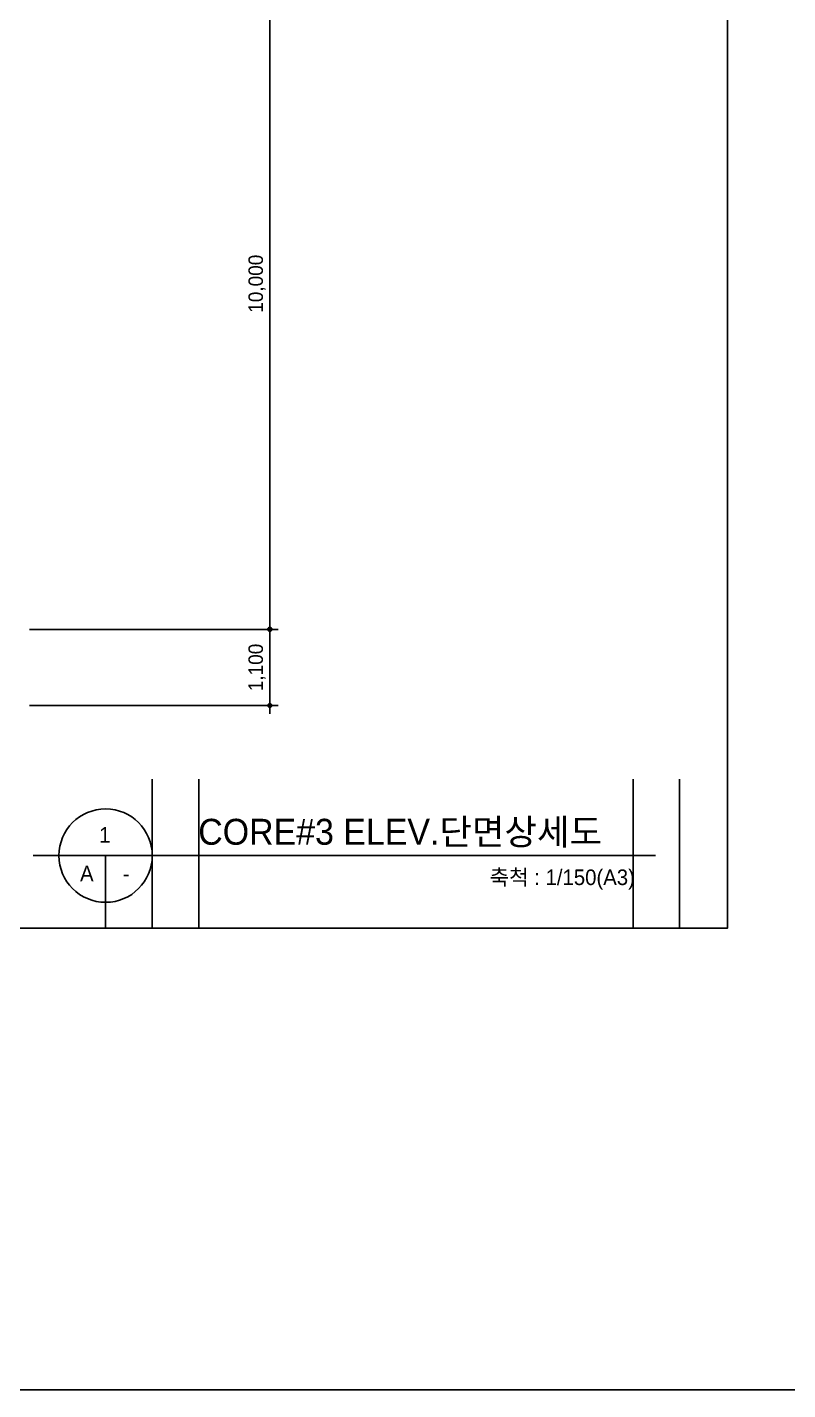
# Model space of a CAD drawing. Header units: millimetres. Extents: x 11948722 to 13111668, y -10771712 to -10232988.
# Drawn here: x 12194802 to 12205808, y -10587159 to -10567453 of the extents above; entities that cross this region are included whole.
import ezdxf
from ezdxf.enums import TextEntityAlignment as Align

# ---------------------------------------------------------------- set-up
doc = ezdxf.new("R2010")
doc.units = ezdxf.units.MM
doc.header["$LTSCALE"] = 150
doc.header["$MEASUREMENT"] = 0
doc.layers.get('0').update_dxf_attribs({"linetype": 'CONTINUOUS'})
doc.layers.get('Defpoints').update_dxf_attribs({"color": 117, "linetype": 'CONTINUOUS'})
for name, color, linetype in [('Xref-계단단면도$0$3 dim0', 7, 'CONTINUOUS'), ('Xref-계단단면도$0$A-TIT', 2, 'CONTINUOUS'), ('Xref-계단단면도$0$A-TXT-5.0', 3, 'CONTINUOUS'), ('Xref-계단단면도$0$SYM-2', 7, 'CONTINUOUS')]:
    doc.layers.add(name, color=color, linetype=linetype)
doc.styles.add('Xref-계단단면도$0$나눔고딕 Se', font='')
doc.styles.add('Xref-계단단면도$0$돋움', font='')
doc.styles.get('Xref-계단단면도$0$나눔고딕 Se').set_extended_font_data('Dotum')
doc.styles.get('Xref-계단단면도$0$돋움').set_extended_font_data('Dotum')
doc.dimstyles.new('Xref-계단단면도$0$A1-100', dxfattribs={"dimtxt": 3, "dimasz": 1, "dimexe": 2, "dimexo": 2, "dimgap": 1, "dimtad": 1, "dimdec": 0, "dimzin": 12, "dimdsep": 46, "dimlunit": 6, "dimtxsty": 'Xref-계단단면도$0$나눔고딕 Se', "dimblk1": 'Xref-계단단면도$0$DIMDOT', "dimblk2": 'Xref-계단단면도$0$DIMDOT', "dimsah": 1, "dimcen": -1, "dimdle": 2, "dimclrd": 256, "dimclre": 256, "dimclrt": 3, "dimadec": 0, "dimazin": 0, "dimtfac": 1, "dimtdec": 0, "dimtix": 1, "dimtmove": 2, "dimatfit": 3, "dimldrblk": 'Xref-계단단면도$0$DIMDOT', "dimfxl": 1, "dimtvp": 1, "dimtolj": 1, "dimtzin": 12, "dimlwd": -1, "dimlwe": -1, "dimarcsym": 0})

# ---------------------------------------------------------------- blocks, each defined once
blk = doc.blocks.new('Xref-계단단면도$0$DIMDOT')
at = {"color": 0}
blk.add_line((-2, 0), (2, 0), dxfattribs=at)
for radius in [0.5, 0.25]:
    blk.add_circle((0, 0), radius, dxfattribs=at)
blk = doc.blocks.new('*D5')
at = {"layer": 'Defpoints', "color": 0, "transparency": 16777216}
for p in [(12194713, -10566163), (12198313, -10566163), (12194713, -10576163)]:
    blk.add_point(p, dxfattribs=at)
at = {"layer": 'Xref-계단단면도$0$3 dim0', "transparency": 16777216}
for p, q in [((12194833, -10566163), (12198433, -10566163)), ((12198313, -10576103), (12198313, -10566223)), ((12194833, -10576163), (12198433, -10576163))]:
    blk.add_line(p, q, dxfattribs=at)
at = {"layer": 'Xref-계단단면도$0$3 dim0', "transparency": 16777216, "xscale": 60, "yscale": 60, "zscale": 60}
for p, rotation in [((12198313, -10566163), 90), ((12198313, -10576163), 270)]:
    blk.add_blockref('Xref-계단단면도$0$DIMDOT', p, dxfattribs=dict(at, rotation=rotation))
at = {"layer": 'Xref-계단단면도$0$3 dim0', "color": 3, "transparency": 16777216, "insert": (12198128, -10571163), "char_height": 210, "attachment_point": 5, "rotation": 90, "style": 'Xref-계단단면도$0$나눔고딕 Se'}
blk.add_mtext('\\A1;10,000', dxfattribs=at)
blk = doc.blocks.new('*D6')
at = {"layer": 'Defpoints', "color": 0, "transparency": 16777216}
for p in [(12194713, -10576163), (12198313, -10576163), (12194713, -10577263)]:
    blk.add_point(p, dxfattribs=at)
at = {"layer": 'Xref-계단단면도$0$3 dim0', "transparency": 16777216}
for p, q in [((12194833, -10576163), (12198433, -10576163)), ((12198313, -10577203), (12198313, -10576223)), ((12194833, -10577263), (12198433, -10577263))]:
    blk.add_line(p, q, dxfattribs=at)
at = {"layer": 'Xref-계단단면도$0$3 dim0', "transparency": 16777216, "xscale": 60, "yscale": 60, "zscale": 60}
for p, rotation in [((12198313, -10576163), 90), ((12198313, -10577263), 270)]:
    blk.add_blockref('Xref-계단단면도$0$DIMDOT', p, dxfattribs=dict(at, rotation=rotation))
at = {"layer": 'Xref-계단단면도$0$3 dim0', "color": 3, "transparency": 16777216, "insert": (12198128, -10576713), "char_height": 210, "attachment_point": 5, "rotation": 90, "style": 'Xref-계단단면도$0$나눔고딕 Se'}
blk.add_mtext('\\A1;1,100', dxfattribs=at)

msp = doc.modelspace()

# ---------------------------------------------------------------- linework, layer by layer
at = {"layer": 'Defpoints', "linetype": 'ByBlock'}
for p, q in [((12196611.5, -10580484.4), (12196611.5, -10578327.6)), ((12197286.5, -10580484.4), (12197286.5, -10578327.6)), ((12203568.6, -10580484.4), (12203568.6, -10578327.6)), ((12204243.6, -10580484.4), (12204243.6, -10578327.6))]:
    msp.add_line(p, q, dxfattribs=at)
at = {"layer": 'Defpoints', "ltscale": 1200}
for points in [[(12162131.5, -10524159.4), (12206681.5, -10524159.4), (12206681.5, -10587159.4), (12162131.5, -10587159.4)], [(12163984.4, -10580484.4), (12204934.4, -10580484.4), (12204934.4, -10525959.4), (12163984.4, -10525959.4)]]:
    msp.add_lwpolyline(points, close=True, dxfattribs=at)
at = {"layer": 'Xref-계단단면도$0$A-TIT'}
for p, q in [((12194886.5, -10579434.4), (12203893.6, -10579434.4)), ((12195936.5, -10580484.4), (12195936.5, -10579434.4))]:
    msp.add_line(p, q, dxfattribs=at)
msp.add_circle((12195936.5, -10579434.4), 675, dxfattribs=at)

# ---------------------------------------------------------------- texts
at = {"layer": 'Xref-계단단면도$0$A-TXT-5.0', "style": 'Xref-계단단면도$0$돋움'}
msp.add_text('CORE#3 ELEV.단면상세도', height=375, dxfattribs=at).set_placement((12197277.1, -10579276.9))
msp.add_text('축척 : 1/150(A3)', height=225, dxfattribs=at).set_placement((12203595.6, -10579747.3), align=Align.MIDDLE_RIGHT)
at = {"layer": 'Xref-계단단면도$0$SYM-2', "color": 3, "style": 'Xref-계단단면도$0$나눔고딕 Se'}
for s, p in [('1', (12195925.4, -10579133.3)), ('A', (12195664.9, -10579693.3)), ('-', (12196234.8, -10579697.6))]:
    msp.add_text(s, height=225, dxfattribs=at).set_placement(p, align=Align.MIDDLE_CENTER)

# ---------------------------------------------------------------- dimensions: what is measured, and where the dimension line sits
at = {"layer": 'Xref-계단단면도$0$3 dim0'}
for base, p1, p2, picture, middle in [((12198313.3, -10566162.8), (12194713.3, -10576162.8), (12194713.3, -10566162.8), '*D5', (12198127.9, -10571162.8)), ((12198313.3, -10576162.8), (12194713.3, -10577262.8), (12194713.3, -10576162.8), '*D6', (12198127.9, -10576712.8))]:
    dim = msp.add_linear_dim(base=base, p1=p1, p2=p2, angle=90, dimstyle='Xref-계단단면도$0$A1-100', override={"dimscale": 60, "dimtxt": 3.5}, dxfattribs=at)
    dim.commit()
    dim.dimension.update_dxf_attribs({"geometry": picture, "text_midpoint": middle})

doc.saveas('drawing.dxf')
